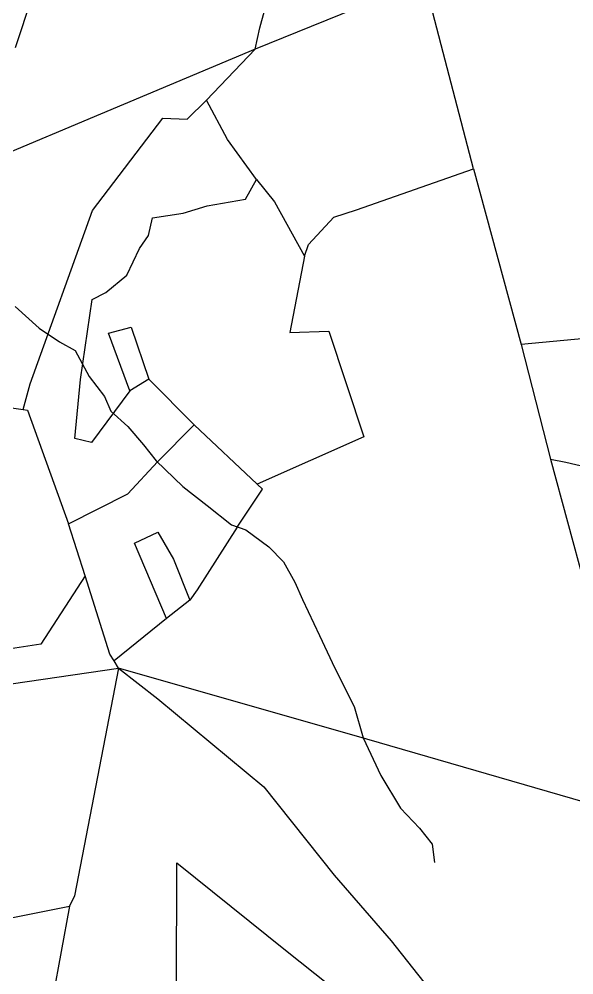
# Model space of a CAD drawing. Header units: metres. Extents: x 291974 to 293244, y 2020596 to 2023640.
# Drawn here: x 292588.4 to 292752, y 2021545.2 to 2021827.1 of the extents above; entities that cross this region are included whole.
import ezdxf

# ---------------------------------------------------------------- set-up
doc = ezdxf.new("R2010")
doc.units = ezdxf.units.M
doc.header["$MEASUREMENT"] = 0
for name, color, linetype in [('LINE_WATER', 4, 'Continuous'), ('POLY_PARCEL', 6, 'Continuous'), ('V_BOUND_LINE', 7, 'Continuous')]:
    doc.layers.add(name, color=color, linetype=linetype)

msp = doc.modelspace()

# ---------------------------------------------------------------- linework, layer by layer
at = {"layer": 'LINE_WATER'}
for p, q in [((292587.23, 2021742.29), (292594.32, 2021735.86)), ((292594.32, 2021735.86), (292600.32, 2021731.87)), ((292600.32, 2021731.87), (292604.93, 2021729.31)), ((292604.93, 2021729.31), (292609.03, 2021721.69)), ((292609.03, 2021721.69), (292613.53, 2021715.78)), ((292613.53, 2021715.78), (292615.43, 2021711.46)), ((292615.43, 2021711.46), (292620.47, 2021706.89)), ((292620.47, 2021706.89), (292625.05, 2021701.5)), ((292625.05, 2021701.5), (292628.83, 2021696.75)), ((292628.83, 2021696.75), (292636.64, 2021689.16)), ((292636.64, 2021689.16), (292643.85, 2021683.6)), ((292643.85, 2021683.6), (292651.03, 2021677.86)), ((292651.03, 2021677.86), (292655.26, 2021676.4)), ((292655.26, 2021676.4), (292662.01, 2021671.43)), ((292662.01, 2021671.43), (292666.36, 2021666.96)), ((292666.36, 2021666.96), (292669.67, 2021660.94)), ((292669.67, 2021660.94), (292672, 2021655.86)), ((292672, 2021655.86), (292676.94, 2021645.29)), ((292676.94, 2021645.29), (292681.47, 2021635.67)), ((292681.47, 2021635.67), (292687.19, 2021624.3)), ((292687.19, 2021624.3), (292689.84, 2021615.11)), ((292689.84, 2021615.11), (292695.08, 2021603.92)), ((292695.08, 2021603.92), (292700.85, 2021594.31)), ((292700.85, 2021594.31), (292706.43, 2021588.44)), ((292706.43, 2021588.44), (292710.21, 2021583.69)), ((292710.21, 2021583.69), (292710.89, 2021578.29))]:
    msp.add_line(p, q, dxfattribs=at)
at = {"layer": 'POLY_PARCEL'}
for p, q in [((292659.37, 2021824.5), (292672.74, 2021872.97)), ((292599.07, 2021854.25), (292587.2, 2021818.58)), ((292722.39, 2021782.92), (292707.68, 2021839.15)), ((292700.57, 2021835.48), (292657.99, 2021818.23)), ((292657.99, 2021818.23), (292659.37, 2021824.5)), ((292657.99, 2021818.23), (292612.38, 2021799.01)), ((292643.61, 2021803.18), (292657.99, 2021818.23)), ((292637.99, 2021797.54), (292643.61, 2021803.18)), ((292649.82, 2021791.54), (292643.61, 2021803.18)), ((292612.38, 2021799.01), (292577.33, 2021784.26)), ((292610.03, 2021770.6), (292630.75, 2021797.86)), ((292630.75, 2021797.86), (292637.99, 2021797.54)), ((292658.39, 2021779.8), (292649.82, 2021791.54)), ((292687.88, 2021770.81), (292722.39, 2021782.92)), ((292722.39, 2021782.92), (292736.45, 2021731.07)), ((292655.18, 2021773.96), (292658.39, 2021779.8)), ((292658.39, 2021779.8), (292663.67, 2021773.14)), ((292636.75, 2021769.83), (292643.87, 2021771.95)), ((292643.87, 2021771.95), (292655.18, 2021773.96)), ((292663.67, 2021773.14), (292672.55, 2021757.16)), ((292591.66, 2021719.49), (292610.03, 2021770.6)), ((292627.73, 2021768.4), (292636.75, 2021769.83)), ((292681.18, 2021768.63), (292687.88, 2021770.81)), ((292626.59, 2021763.26), (292627.73, 2021768.4)), ((292673.7, 2021760.6), (292681.18, 2021768.63)), ((292623.87, 2021759.43), (292626.59, 2021763.26)), ((292672.55, 2021757.16), (292673.7, 2021760.6)), ((292620.16, 2021751.55), (292623.87, 2021759.43)), ((292672.55, 2021757.16), (292668.18, 2021734.6)), ((292613.96, 2021746.44), (292620.16, 2021751.55)), ((292609.92, 2021744.33), (292613.96, 2021746.44)), ((292606.52, 2021720.75), (292609.92, 2021744.33)), ((292614.76, 2021734.42), (292621.4, 2021736.17)), ((292621.4, 2021736.17), (292626.62, 2021720.91)), ((292668.18, 2021734.6), (292679.72, 2021735.03)), ((292679.72, 2021735.03), (292690.08, 2021703.86)), ((292792.33, 2021736.33), (292736.45, 2021731.07)), ((292621.08, 2021717.47), (292614.76, 2021734.42)), ((292736.45, 2021731.07), (292745.14, 2021697.26)), ((292626.62, 2021720.91), (292621.08, 2021717.47)), ((292640.03, 2021707.42), (292626.62, 2021720.91)), ((292589.54, 2021711.94), (292591.66, 2021719.49)), ((292604.84, 2021703.34), (292606.52, 2021720.75)), ((292558.77, 2021716.3), (292589.54, 2021711.94)), ((292621.08, 2021717.47), (292609.76, 2021702.23)), ((292589.54, 2021711.94), (292590.81, 2021711.76)), ((292590.81, 2021711.76), (292602.92, 2021678.18)), ((292640.03, 2021707.42), (292629.21, 2021696.46)), ((292658.55, 2021689.93), (292640.03, 2021707.42)), ((292609.76, 2021702.23), (292604.84, 2021703.34)), ((292690.08, 2021703.86), (292658.55, 2021689.93)), ((292620.45, 2021687.06), (292629.21, 2021696.46)), ((292745.14, 2021697.26), (292755.16, 2021660.31)), ((292745.14, 2021697.26), (292749.66, 2021696.43)), ((292749.66, 2021696.43), (292766.54, 2021692.39)), ((292660.19, 2021688.38), (292658.55, 2021689.93)), ((292602.92, 2021678.18), (292620.45, 2021687.06)), ((292652.66, 2021677.21), (292660.19, 2021688.38)), ((292607.82, 2021662.81), (292602.92, 2021678.18)), ((292652.66, 2021677.21), (292640.9, 2021658.72)), ((292622.45, 2021672.46), (292629.29, 2021675.73)), ((292629.29, 2021675.73), (292633.96, 2021667.82)), ((292631.81, 2021650.25), (292622.45, 2021672.46)), ((292633.96, 2021667.82), (292638.73, 2021655.71)), ((292607.82, 2021662.81), (292594.82, 2021642.66)), ((292615.17, 2021639.8), (292607.82, 2021662.81)), ((292640.9, 2021658.72), (292638.73, 2021655.71)), ((292638.73, 2021655.71), (292631.81, 2021650.25)), ((292631.81, 2021650.25), (292616.37, 2021637.77)), ((292594.82, 2021642.66), (292503.39, 2021628.96)), ((292616.37, 2021637.77), (292615.17, 2021639.8)), ((292617.65, 2021635.6), (292616.37, 2021637.77)), ((292526.33, 2021622.45), (292617.65, 2021635.6)), ((292617.65, 2021635.6), (292604.67, 2021568.44)), ((292634.77, 2021540.92), (292634.93, 2021578.17)), ((292634.93, 2021578.17), (292666.99, 2021552.46)), ((292604.67, 2021568.44), (292603.21, 2021565.47)), ((292548.67, 2021554.43), (292603.21, 2021565.47)), ((292603.21, 2021565.47), (292595.24, 2021522.22)), ((292666.99, 2021552.46), (292742.71, 2021492.09))]:
    msp.add_line(p, q, dxfattribs=at)
at = {"layer": 'V_BOUND_LINE'}
for p, q in [((292690.88, 2021614.66), (292617.65, 2021635.6)), ((292617.65, 2021635.6), (292629.26, 2021626.6)), ((292629.26, 2021626.6), (292660.57, 2021600.64)), ((292772.89, 2021590.92), (292690.88, 2021614.66)), ((292660.57, 2021600.64), (292681.34, 2021574.54)), ((292681.34, 2021574.54), (292698.07, 2021555.22)), ((292698.07, 2021555.22), (292709.19, 2021541.11))]:
    msp.add_line(p, q, dxfattribs=at)

doc.saveas('drawing.dxf')
